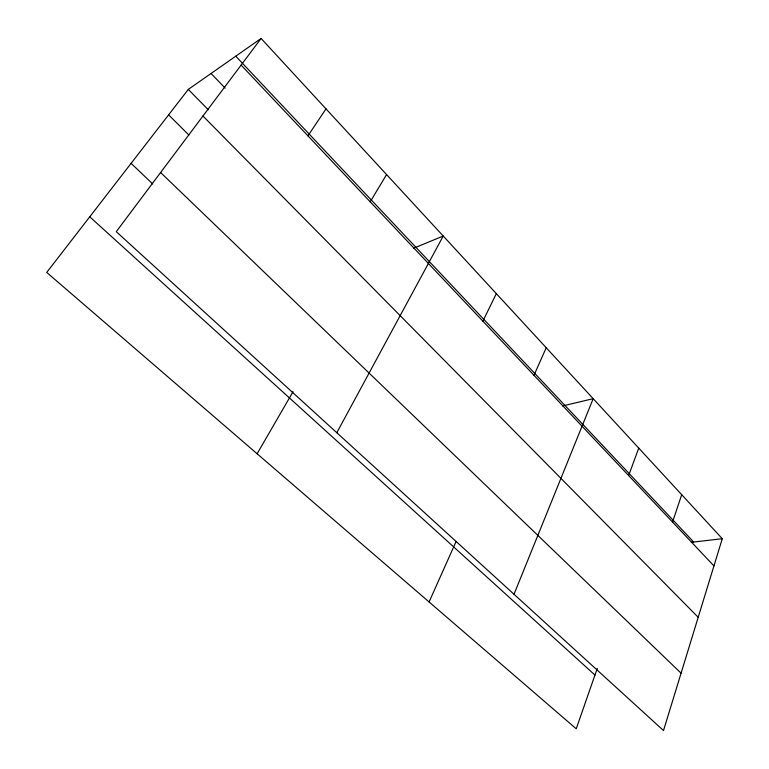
<?xml version="1.0" encoding="UTF-8"?>
<svg xmlns="http://www.w3.org/2000/svg" width="769" height="769" viewBox="0 0 769 769"><rect width="100%" height="100%" fill="white"/><g stroke="black" fill="none" stroke-linecap="round" stroke-linejoin="round"><path stroke-width="1.15" d="M722.274 538.704L663.512 730.55L116.273 231.671L261.085 38.45L722.274 538.704L691.341 542.308M672.529 522.045L681.709 494.698M597.292 668.357L576.231 728.781L46.726 272.428L188.299 89.415L261.085 38.45M628.638 475.559L638.751 448.106M514.019 594.264L593.187 398.678L562.591 405.945M533.984 375.301L546.23 347.751M429.083 601.964L456.113 541.443M482.874 321.154L496.341 293.633M336.812 432.726L443.232 236.025L413.77 248.185M257.125 453.758L293.047 391.7M370.216 201.814L386.576 174.563M307.946 135.853L325.998 108.862M89.752 216.81L594.956 675.067M131.095 163.355L152.714 183.945M160.606 172.516L681.084 673.173M168.613 114.86L188.866 135.017M202.949 116.032L698.204 617.286M188.299 89.415L208.274 109.746M211.052 73.478L225.202 88.166M235.766 56.175L693.696 542.03M241.13 65.077L713.94 565.917"/></g></svg>
